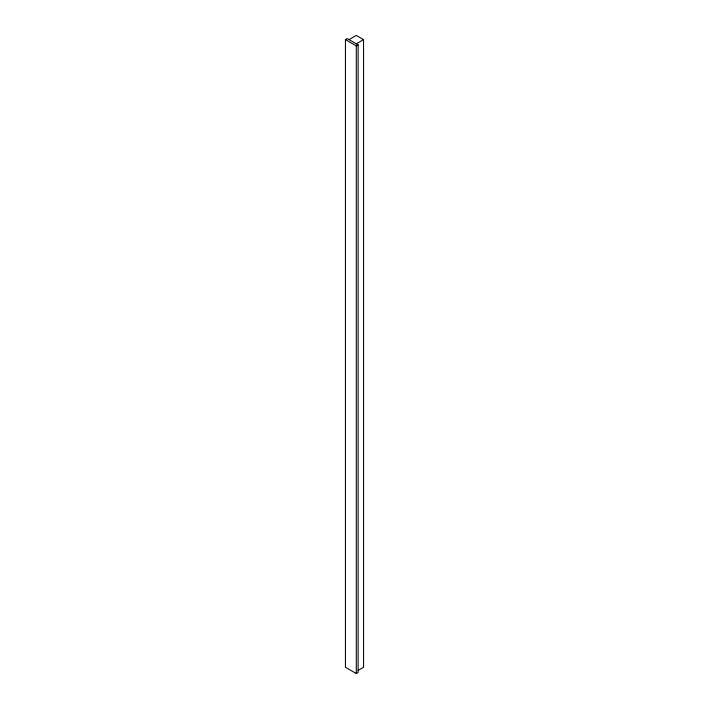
<?xml version="1.0" encoding="UTF-8"?>
<svg xmlns="http://www.w3.org/2000/svg" width="709" height="709" viewBox="0 0 709 709"><rect width="100%" height="100%" fill="white"/><g stroke="black" fill="none" stroke-linecap="round" stroke-linejoin="round"><path stroke-width="1.06" d="M345.443 39.633L347.25 38.587L358.125 44.862L358.125 672.504L356.308 673.55L345.443 667.275L345.443 39.633L356.308 45.908L358.125 44.862M349.067 39.633L356.308 35.45L363.557 39.633L363.557 667.275L358.125 670.413M356.308 43.816L363.557 39.633M356.308 45.908L356.308 673.55"/></g></svg>
